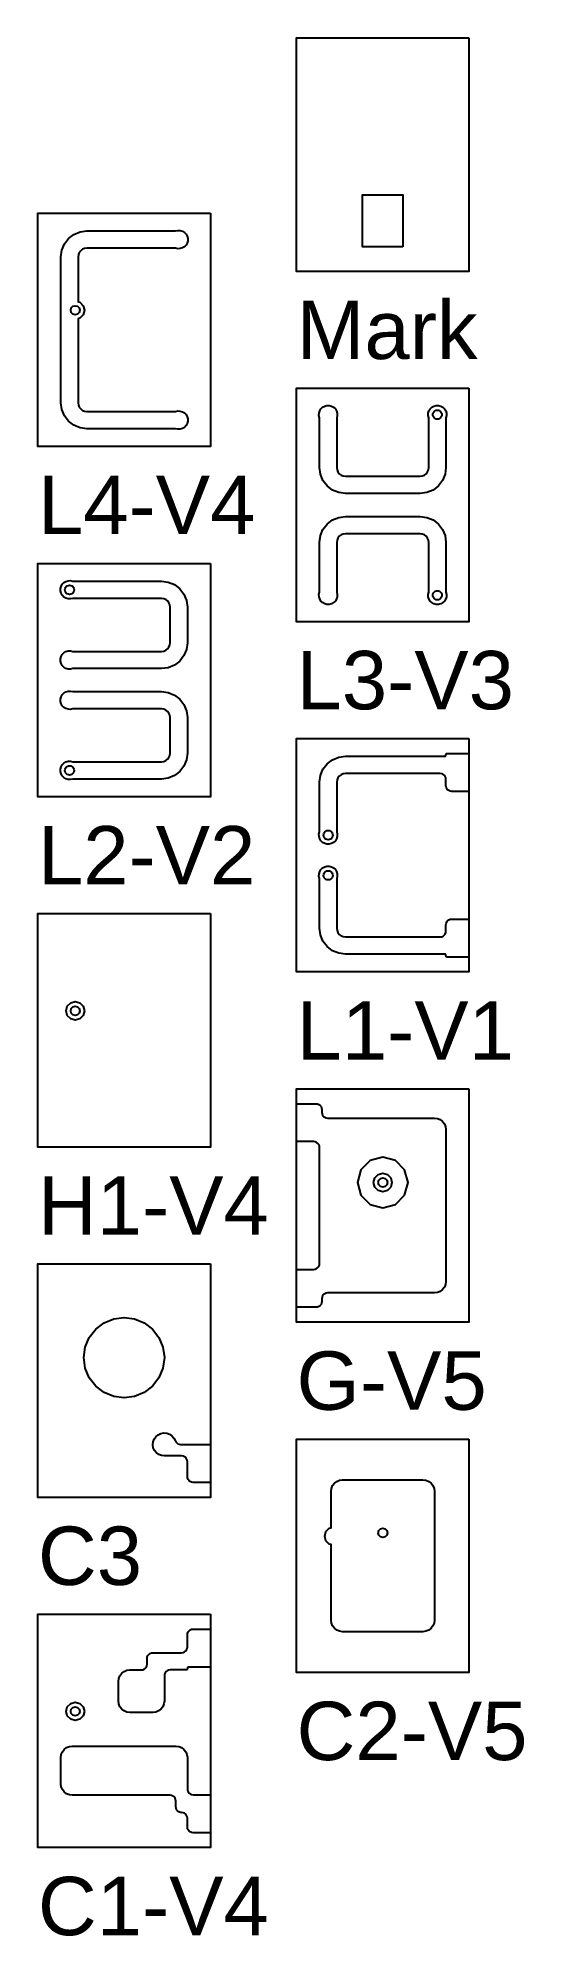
# Model space of a CAD drawing. Extents: x -0.8 to 3.5, y -1.8 to 14.7.
import ezdxf

# ---------------------------------------------------------------- set-up
doc = ezdxf.new("R2010")
doc.units = 0
doc.layers.get('0').update_dxf_attribs({"color": 255, "linetype": 'continuous'})
for name, color, linetype in [('C1', 151, 'continuous'), ('C2', 120, 'continuous'), ('C3', 131, 'continuous'), ('G', 75, 'continuous'), ('H1', 171, 'continuous'), ('L1', 121, 'continuous'), ('L2', 112, 'continuous'), ('L3', 150, 'continuous'), ('L4', 105, 'continuous'), ('Mark', 5, 'continuous'), ('Outline', 1, 'continuous'), ('V1', 190, 'continuous'), ('V2', 67, 'continuous'), ('V3', 243, 'continuous'), ('V4', 106, 'continuous'), ('V5', 246, 'continuous')]:
    doc.layers.add(name, color=color, linetype=linetype)
doc.styles.get("Standard").update_dxf_attribs({"font": 'ARIAL.TTF'})

msp = doc.modelspace()

# ---------------------------------------------------------------- linework, layer by layer
at = {"layer": 'C1'}
for points in [[(0.05, 0.16), (0.024118, 0.163407), (0, 0.173397), (-0.020711, 0.189289), (-0.036603, 0.21), (-0.046593, 0.234118), (-0.05, 0.26), (-0.05, 0.43), (-0.046593, 0.455882), (-0.036603, 0.48), (-0.020711, 0.500711), (0, 0.516603), (0.024118, 0.526593), (0.05, 0.53), (0.15, 0.53), (0.162941, 0.531704), (0.175, 0.536699), (0.185355, 0.544645), (0.193301, 0.555), (0.198296, 0.567059), (0.2, 0.58), (0.2, 0.63), (0.201704, 0.642941), (0.206699, 0.655), (0.214645, 0.665355), (0.225, 0.673301), (0.237059, 0.678296), (0.25, 0.68), (0.5, 0.68), (0.512941, 0.681704), (0.525, 0.686699), (0.535355, 0.694645), (0.543301, 0.705), (0.548296, 0.717059), (0.55, 0.73), (0.55, 0.835), (0.551704, 0.847941), (0.556699, 0.86), (0.564645, 0.870355), (0.575, 0.878301), (0.587059, 0.883296), (0.6, 0.885), (0.75, 0.885), (0.75, 0.555), (0.56, 0.555), (0.557412, 0.554659), (0.555, 0.55366), (0.552929, 0.552071), (0.55134, 0.55), (0.550341, 0.547588), (0.55, 0.545), (0.55, 0.54), (0.549659, 0.537412), (0.54866, 0.535), (0.547071, 0.532929), (0.545, 0.53134), (0.542588, 0.530341), (0.54, 0.53), (0.4, 0.53), (0.387059, 0.528296), (0.375, 0.523301), (0.364645, 0.515355), (0.356699, 0.505), (0.351704, 0.492941), (0.35, 0.48), (0.35, 0.26), (0.346593, 0.234118), (0.336603, 0.21), (0.320711, 0.189289), (0.3, 0.173397), (0.275882, 0.163407), (0.25, 0.16)], [(-0.345, 0.17), (-0.355718, 0.13), (-0.385, 0.100718), (-0.425, 0.09), (-0.465, 0.100718), (-0.494282, 0.13), (-0.505, 0.17), (-0.494282, 0.21), (-0.465, 0.239282), (-0.425, 0.25), (-0.385, 0.239282), (-0.355718, 0.21)], [(-0.55, -0.232), (-0.546593, -0.206118), (-0.536603, -0.182), (-0.520711, -0.161289), (-0.5, -0.145397), (-0.475882, -0.135407), (-0.45, -0.132), (0.45, -0.132), (0.475882, -0.135407), (0.5, -0.145397), (0.520711, -0.161289), (0.536603, -0.182), (0.546593, -0.206118), (0.55, -0.232), (0.55, -0.505), (0.551704, -0.517941), (0.556699, -0.53), (0.564645, -0.540355), (0.575, -0.548301), (0.587059, -0.553296), (0.6, -0.555), (0.75, -0.555), (0.75, -0.885), (0.6, -0.885), (0.587059, -0.883296), (0.575, -0.878301), (0.564645, -0.870355), (0.556699, -0.86), (0.551704, -0.847941), (0.55, -0.835), (0.55, -0.76), (0.548296, -0.747059), (0.543301, -0.735), (0.535355, -0.724645), (0.525, -0.716699), (0.512941, -0.711704), (0.5, -0.71), (0.487059, -0.708296), (0.475, -0.703301), (0.464645, -0.695355), (0.456699, -0.685), (0.451704, -0.672941), (0.45, -0.66), (0.45, -0.61), (0.448296, -0.597059), (0.443301, -0.585), (0.435355, -0.574645), (0.425, -0.566699), (0.412941, -0.561704), (0.4, -0.56), (-0.45, -0.56), (-0.475882, -0.556593), (-0.5, -0.546603), (-0.520711, -0.530711), (-0.536603, -0.51), (-0.546593, -0.485882), (-0.55, -0.46)]]:
    msp.add_lwpolyline(points, close=True, dxfattribs=at)
at = {"layer": 'C2'}
msp.add_lwpolyline([(2.6, 2.1825), (2.625882, 2.179093), (2.65, 2.169103), (2.670711, 2.153211), (2.686603, 2.1325), (2.696593, 2.108382), (2.7, 2.0825), (2.7, 0.9625), (2.696593, 0.936618), (2.686603, 0.9125), (2.670711, 0.891789), (2.65, 0.875897), (2.625882, 0.865907), (2.6, 0.8625), (1.9, 0.8625), (1.874118, 0.865907), (1.85, 0.875897), (1.829289, 0.891789), (1.813397, 0.9125), (1.803407, 0.936618), (1.8, 0.9625), (1.8, 1.619199), (1.785, 1.623218), (1.755718, 1.6525), (1.745, 1.6925), (1.755718, 1.7325), (1.785, 1.761782), (1.8, 1.765801), (1.8, 2.0825), (1.803407, 2.108382), (1.813397, 2.1325), (1.829289, 2.153211), (1.85, 2.169103), (1.874118, 2.179093), (1.9, 2.1825)], close=True, dxfattribs=at)
at = {"layer": 'C3'}
for points in [[(0.35, 3.245), (0.338074, 3.154413), (0.303109, 3.07), (0.247487, 2.997513), (0.175, 2.941891), (0.090587, 2.906926), (0, 2.895), (-0.090587, 2.906926), (-0.175, 2.941891), (-0.247487, 2.997513), (-0.303109, 3.07), (-0.338074, 3.154413), (-0.35, 3.245), (-0.338074, 3.335587), (-0.303109, 3.42), (-0.247487, 3.492487), (-0.175, 3.548109), (-0.090587, 3.583074), (0, 3.595), (0.090587, 3.583074), (0.175, 3.548109), (0.247487, 3.492487), (0.303109, 3.42), (0.338074, 3.335587)], [(0.6, 2.16), (0.587059, 2.161704), (0.575, 2.166699), (0.564645, 2.174645), (0.556699, 2.185), (0.551704, 2.197059), (0.55, 2.21), (0.55, 2.34), (0.548296, 2.352941), (0.543301, 2.365), (0.535355, 2.375355), (0.525, 2.383301), (0.512941, 2.388296), (0.5, 2.39), (0.35, 2.39), (0.324562, 2.39329), (0.300797, 2.402942), (0.28027, 2.418322), (0.26433, 2.438418), (0.254027, 2.461908), (0.250038, 2.487246), (0.252626, 2.512765), (0.26162, 2.536787), (0.276429, 2.55773), (0.296079, 2.574217), (0.319276, 2.585163), (0.344494, 2.589848), (0.370075, 2.587964), (0.394335, 2.579635), (0.415678, 2.565408), (0.4327, 2.54622), (0.444281, 2.523333), (0.449764, 2.512347), (0.45776, 2.503029), (0.467785, 2.49594), (0.479236, 2.491508), (0.491421, 2.49), (0.75, 2.49), (0.75, 2.16)]]:
    msp.add_lwpolyline(points, close=True, dxfattribs=at)
at = {"layer": 'G'}
for points in [[(1.65, 4.0125), (1.662941, 4.014204), (1.675, 4.019199), (1.685355, 4.027145), (1.693301, 4.0375), (1.698296, 4.049559), (1.7, 4.0625), (1.7, 5.0725), (1.698296, 5.085441), (1.693301, 5.0975), (1.685355, 5.107855), (1.675, 5.115801), (1.662941, 5.120796), (1.65, 5.1225), (1.5, 5.1225), (1.5, 5.4525), (1.67, 5.4525), (1.682941, 5.450796), (1.695, 5.445801), (1.705355, 5.437855), (1.713301, 5.4275), (1.718296, 5.415441), (1.72, 5.4025), (1.72, 5.3775), (1.721704, 5.364559), (1.726699, 5.3525), (1.734645, 5.342145), (1.745, 5.334199), (1.757059, 5.329204), (1.77, 5.3275), (2.7, 5.3275), (2.725882, 5.324093), (2.75, 5.314103), (2.770711, 5.298211), (2.786603, 5.2775), (2.796593, 5.253382), (2.8, 5.2275), (2.8, 3.9075), (2.796593, 3.881618), (2.786603, 3.8575), (2.770711, 3.836789), (2.75, 3.820897), (2.725882, 3.810907), (2.7, 3.8075), (1.77, 3.8075), (1.757059, 3.805796), (1.745, 3.800801), (1.734645, 3.792855), (1.726699, 3.7825), (1.721704, 3.770441), (1.72, 3.7575), (1.72, 3.7325), (1.718296, 3.719559), (1.713301, 3.7075), (1.705355, 3.697145), (1.695, 3.689199), (1.682941, 3.684204), (1.67, 3.6825), (1.5, 3.6825), (1.5, 4.0125)], [(2.440526, 4.6575), (2.47, 4.7675), (2.440526, 4.8775), (2.36, 4.958026), (2.25, 4.9875), (2.14, 4.958026), (2.059474, 4.8775), (2.03, 4.7675), (2.059474, 4.6575), (2.14, 4.576974), (2.25, 4.5475), (2.36, 4.576974)], [(2.33, 4.7675), (2.319282, 4.7275), (2.29, 4.698218), (2.25, 4.6875), (2.21, 4.698218), (2.180718, 4.7275), (2.17, 4.7675), (2.180718, 4.8075), (2.21, 4.836782), (2.25, 4.8475), (2.29, 4.836782), (2.319282, 4.8075)]]:
    msp.add_lwpolyline(points, close=True, dxfattribs=at)
at = {"layer": 'H1'}
msp.add_lwpolyline([(-0.345, 6.26), (-0.355718, 6.22), (-0.385, 6.190718), (-0.425, 6.18), (-0.465, 6.190718), (-0.494282, 6.22), (-0.505, 6.26), (-0.494282, 6.3), (-0.465, 6.329282), (-0.425, 6.34), (-0.385, 6.329282), (-0.355718, 6.3)], close=True, dxfattribs=at)
at = {"layer": 'L1'}
for points in [[(1.85, 7.815339), (1.854611, 7.795375), (1.854001, 7.774894), (1.848207, 7.75524), (1.837611, 7.737702), (1.822909, 7.723431), (1.805063, 7.713363), (1.785245, 7.708159), (1.764755, 7.708159), (1.744937, 7.713363), (1.727091, 7.723431), (1.712389, 7.737702), (1.701793, 7.75524), (1.695999, 7.774894), (1.695389, 7.795375), (1.7, 7.815339), (1.7, 8.2475), (1.707667, 8.305734), (1.730144, 8.36), (1.765901, 8.406599), (1.8125, 8.442356), (1.866766, 8.464833), (1.925, 8.4725), (2.79, 8.4725), (2.792588, 8.472841), (2.795, 8.47384), (2.797071, 8.475429), (2.79866, 8.4775), (2.799659, 8.479912), (2.8, 8.4825), (2.8, 8.4875), (2.800341, 8.490088), (2.80134, 8.4925), (2.802929, 8.494571), (2.805, 8.49616), (2.807412, 8.497159), (2.81, 8.4975), (3, 8.4975), (3, 8.1675), (2.85, 8.1675), (2.837059, 8.169204), (2.825, 8.174199), (2.814645, 8.182145), (2.806699, 8.1925), (2.801704, 8.204559), (2.8, 8.2175), (2.8, 8.2725), (2.798296, 8.285441), (2.793301, 8.2975), (2.785355, 8.307855), (2.775, 8.315801), (2.762941, 8.320796), (2.75, 8.3225), (1.925, 8.3225), (1.905589, 8.319944), (1.8875, 8.312452), (1.871967, 8.300533), (1.860048, 8.285), (1.852556, 8.266911), (1.85, 8.2475)], [(1.7, 7.409661), (1.695389, 7.429625), (1.695999, 7.450106), (1.701793, 7.46976), (1.712389, 7.487298), (1.727091, 7.501569), (1.744937, 7.511637), (1.764755, 7.516841), (1.785245, 7.516841), (1.805063, 7.511637), (1.822909, 7.501569), (1.837611, 7.487298), (1.848207, 7.46976), (1.854001, 7.450106), (1.854611, 7.429625), (1.85, 7.409661), (1.85, 6.9775), (1.852556, 6.958089), (1.860048, 6.94), (1.871967, 6.924467), (1.8875, 6.912548), (1.905589, 6.905056), (1.925, 6.9025), (2.75, 6.9025), (2.762941, 6.904204), (2.775, 6.909199), (2.785355, 6.917145), (2.793301, 6.9275), (2.798296, 6.939559), (2.8, 6.9525), (2.8, 7.0075), (2.801704, 7.020441), (2.806699, 7.0325), (2.814645, 7.042855), (2.825, 7.050801), (2.837059, 7.055796), (2.85, 7.0575), (3, 7.0575), (3, 6.7275), (2.81, 6.7275), (2.807412, 6.727841), (2.805, 6.72884), (2.802929, 6.730429), (2.80134, 6.7325), (2.800341, 6.734912), (2.8, 6.7375), (2.8, 6.7425), (2.799659, 6.745088), (2.79866, 6.7475), (2.797071, 6.749571), (2.795, 6.75116), (2.792588, 6.752159), (2.79, 6.7525), (1.925, 6.7525), (1.866766, 6.760167), (1.8125, 6.782644), (1.765901, 6.818401), (1.730144, 6.865), (1.707667, 6.919266), (1.7, 6.9775)]]:
    msp.add_lwpolyline(points, close=True, dxfattribs=at)
at = {"layer": 'L2'}
for points in [[(-0.447161, 9.235), (-0.467125, 9.230389), (-0.487606, 9.230999), (-0.50726, 9.236793), (-0.524798, 9.247389), (-0.539069, 9.262091), (-0.549137, 9.279937), (-0.554341, 9.299755), (-0.554341, 9.320245), (-0.549137, 9.340063), (-0.539069, 9.357909), (-0.524798, 9.372611), (-0.50726, 9.383207), (-0.487606, 9.389001), (-0.467125, 9.389611), (-0.447161, 9.385), (0.325, 9.385), (0.344411, 9.387556), (0.3625, 9.395048), (0.378033, 9.406967), (0.389952, 9.4225), (0.397444, 9.440589), (0.4, 9.46), (0.4, 9.77), (0.397444, 9.789411), (0.389952, 9.8075), (0.378033, 9.823033), (0.3625, 9.834952), (0.344411, 9.842444), (0.325, 9.845), (-0.447161, 9.845), (-0.467125, 9.840389), (-0.487606, 9.840999), (-0.50726, 9.846793), (-0.524798, 9.857389), (-0.539069, 9.872091), (-0.549137, 9.889937), (-0.554341, 9.909755), (-0.554341, 9.930245), (-0.549137, 9.950063), (-0.539069, 9.967909), (-0.524798, 9.982611), (-0.50726, 9.993207), (-0.487606, 9.999001), (-0.467125, 9.999611), (-0.447161, 9.995), (0.325, 9.995), (0.383234, 9.987333), (0.4375, 9.964856), (0.484099, 9.929099), (0.519856, 9.8825), (0.542333, 9.828234), (0.55, 9.77), (0.55, 9.46), (0.542333, 9.401766), (0.519856, 9.3475), (0.484099, 9.300901), (0.4375, 9.265144), (0.383234, 9.242667), (0.325, 9.235)], [(-0.447161, 8.885), (-0.467125, 8.880389), (-0.487606, 8.880999), (-0.50726, 8.886793), (-0.524798, 8.897389), (-0.539069, 8.912091), (-0.549137, 8.929937), (-0.554341, 8.949755), (-0.554341, 8.970245), (-0.549137, 8.990063), (-0.539069, 9.007909), (-0.524798, 9.022611), (-0.50726, 9.033207), (-0.487606, 9.039001), (-0.467125, 9.039611), (-0.447161, 9.035), (0.325, 9.035), (0.383234, 9.027333), (0.4375, 9.004856), (0.484099, 8.969099), (0.519856, 8.9225), (0.542333, 8.868234), (0.55, 8.81), (0.55, 8.5), (0.542333, 8.441766), (0.519856, 8.3875), (0.484099, 8.340901), (0.4375, 8.305144), (0.383234, 8.282667), (0.325, 8.275), (-0.447161, 8.275), (-0.467125, 8.270389), (-0.487606, 8.270999), (-0.50726, 8.276793), (-0.524798, 8.287389), (-0.539069, 8.302091), (-0.549137, 8.319937), (-0.554341, 8.339755), (-0.554341, 8.360245), (-0.549137, 8.380063), (-0.539069, 8.397909), (-0.524798, 8.412611), (-0.50726, 8.423207), (-0.487606, 8.429001), (-0.467125, 8.429611), (-0.447161, 8.425), (0.325, 8.425), (0.344411, 8.427556), (0.3625, 8.435048), (0.378033, 8.446967), (0.389952, 8.4625), (0.397444, 8.480589), (0.4, 8.5), (0.4, 8.81), (0.397444, 8.829411), (0.389952, 8.8475), (0.378033, 8.863033), (0.3625, 8.874952), (0.344411, 8.882444), (0.325, 8.885)]]:
    msp.add_lwpolyline(points, close=True, dxfattribs=at)
at = {"layer": 'L3'}
for points in [[(1.7, 11.414661), (1.695389, 11.434625), (1.695999, 11.455106), (1.701793, 11.47476), (1.712389, 11.492298), (1.727091, 11.506569), (1.744937, 11.516637), (1.764755, 11.521841), (1.785245, 11.521841), (1.805063, 11.516637), (1.822909, 11.506569), (1.837611, 11.492298), (1.848207, 11.47476), (1.854001, 11.455106), (1.854611, 11.434625), (1.85, 11.414661), (1.85, 10.9825), (1.852556, 10.963089), (1.860048, 10.945), (1.871967, 10.929467), (1.8875, 10.917548), (1.905589, 10.910056), (1.925, 10.9075), (2.575, 10.9075), (2.594411, 10.910056), (2.6125, 10.917548), (2.628033, 10.929467), (2.639952, 10.945), (2.647444, 10.963089), (2.65, 10.9825), (2.65, 11.414661), (2.645389, 11.434625), (2.645999, 11.455106), (2.651793, 11.47476), (2.662389, 11.492298), (2.677091, 11.506569), (2.694937, 11.516637), (2.714755, 11.521841), (2.735245, 11.521841), (2.755063, 11.516637), (2.772909, 11.506569), (2.787611, 11.492298), (2.798207, 11.47476), (2.804001, 11.455106), (2.804611, 11.434625), (2.8, 11.414661), (2.8, 10.9825), (2.792333, 10.924266), (2.769856, 10.87), (2.734099, 10.823401), (2.6875, 10.787644), (2.633234, 10.765167), (2.575, 10.7575), (1.925, 10.7575), (1.866766, 10.765167), (1.8125, 10.787644), (1.765901, 10.823401), (1.730144, 10.87), (1.707667, 10.924266), (1.7, 10.9825)], [(1.85, 9.900339), (1.854611, 9.880375), (1.854001, 9.859894), (1.848207, 9.84024), (1.837611, 9.822702), (1.822909, 9.808431), (1.805063, 9.798363), (1.785245, 9.793159), (1.764755, 9.793159), (1.744937, 9.798363), (1.727091, 9.808431), (1.712389, 9.822702), (1.701793, 9.84024), (1.695999, 9.859894), (1.695389, 9.880375), (1.7, 9.900339), (1.7, 10.3325), (1.707667, 10.390734), (1.730144, 10.445), (1.765901, 10.491599), (1.8125, 10.527356), (1.866766, 10.549833), (1.925, 10.5575), (2.575, 10.5575), (2.633234, 10.549833), (2.6875, 10.527356), (2.734099, 10.491599), (2.769856, 10.445), (2.792333, 10.390734), (2.8, 10.3325), (2.8, 9.900339), (2.804611, 9.880375), (2.804001, 9.859894), (2.798207, 9.84024), (2.787611, 9.822702), (2.772909, 9.808431), (2.755063, 9.798363), (2.735245, 9.793159), (2.714755, 9.793159), (2.694937, 9.798363), (2.677091, 9.808431), (2.662389, 9.822702), (2.651793, 9.84024), (2.645999, 9.859894), (2.645389, 9.880375), (2.65, 9.900339), (2.65, 10.3325), (2.647444, 10.351911), (2.639952, 10.37), (2.628033, 10.385533), (2.6125, 10.397452), (2.594411, 10.404944), (2.575, 10.4075), (1.925, 10.4075), (1.905589, 10.404944), (1.8875, 10.397452), (1.871967, 10.385533), (1.860048, 10.37), (1.852556, 10.351911), (1.85, 10.3325)]]:
    msp.add_lwpolyline(points, close=True, dxfattribs=at)
at = {"layer": 'L4'}
msp.add_lwpolyline([(0.447161, 11.47), (0.467125, 11.474611), (0.487606, 11.474001), (0.50726, 11.468207), (0.524798, 11.457611), (0.539069, 11.442909), (0.549137, 11.425063), (0.554341, 11.405245), (0.554341, 11.384755), (0.549137, 11.364937), (0.539069, 11.347091), (0.524798, 11.332389), (0.50726, 11.321793), (0.487606, 11.315999), (0.467125, 11.315389), (0.447161, 11.32), (-0.325, 11.32), (-0.383234, 11.327667), (-0.4375, 11.350144), (-0.484099, 11.385901), (-0.519856, 11.4325), (-0.542333, 11.486766), (-0.55, 11.545), (-0.55, 12.815), (-0.542333, 12.873234), (-0.519856, 12.9275), (-0.484099, 12.974099), (-0.4375, 13.009856), (-0.383234, 13.032333), (-0.325, 13.04), (0.447161, 13.04), (0.467125, 13.044611), (0.487606, 13.044001), (0.50726, 13.038207), (0.524798, 13.027611), (0.539069, 13.012909), (0.549137, 12.995063), (0.554341, 12.975245), (0.554341, 12.954755), (0.549137, 12.934937), (0.539069, 12.917091), (0.524798, 12.902389), (0.50726, 12.891793), (0.487606, 12.885999), (0.467125, 12.885389), (0.447161, 12.89), (-0.325, 12.89), (-0.344411, 12.887444), (-0.3625, 12.879952), (-0.378033, 12.868033), (-0.389952, 12.8525), (-0.397444, 12.834411), (-0.4, 12.815), (-0.4, 12.423301), (-0.385, 12.419282), (-0.355718, 12.39), (-0.345, 12.35), (-0.355718, 12.31), (-0.385, 12.280718), (-0.4, 12.276699), (-0.4, 11.545), (-0.397444, 11.525589), (-0.389952, 11.5075), (-0.378033, 11.491967), (-0.3625, 11.480048), (-0.344411, 11.472556), (-0.325, 11.47)], close=True, dxfattribs=at)
at = {"layer": 'Mark'}
msp.add_lwpolyline([(2.425, 12.9025), (2.075, 12.9025), (2.075, 13.3525), (2.425, 13.3525)], close=True, dxfattribs=at)
at = {"layer": 'Outline'}
for points in [[(3, 14.7175), (3, 12.6875), (1.5, 12.6875), (1.5, 14.7175)], [(0.75, 13.195), (0.75, 11.165), (-0.75, 11.165), (-0.75, 13.195)], [(3, 11.6725), (3, 9.6425), (1.5, 9.6425), (1.5, 11.6725)], [(0.75, 10.15), (0.75, 8.12), (-0.75, 8.12), (-0.75, 10.15)], [(3, 8.6275), (3, 6.5975), (1.5, 6.5975), (1.5, 8.6275)], [(0.75, 7.105), (0.75, 5.075), (-0.75, 5.075), (-0.75, 7.105)], [(3, 5.5825), (3, 3.5525), (1.5, 3.5525), (1.5, 5.5825)], [(0.75, 4.06), (0.75, 2.03), (-0.75, 2.03), (-0.75, 4.06)], [(3, 2.5375), (3, 0.5075), (1.5, 0.5075), (1.5, 2.5375)], [(0.75, 1.015), (0.75, -1.015), (-0.75, -1.015), (-0.75, 1.015)]]:
    msp.add_lwpolyline(points, close=True, dxfattribs=at)
at = {"layer": 'V1'}
for points in [[(1.735, 7.7875), (1.736363, 7.797853), (1.740359, 7.8075), (1.746716, 7.815784), (1.755, 7.822141), (1.764647, 7.826137), (1.775, 7.8275), (1.785353, 7.826137), (1.795, 7.822141), (1.803284, 7.815784), (1.809641, 7.8075), (1.813637, 7.797853), (1.815, 7.7875), (1.813637, 7.777147), (1.809641, 7.7675), (1.803284, 7.759216), (1.795, 7.752859), (1.785353, 7.748863), (1.775, 7.7475), (1.764647, 7.748863), (1.755, 7.752859), (1.746716, 7.759216), (1.740359, 7.7675), (1.736363, 7.777147)], [(1.735, 7.4375), (1.736363, 7.447853), (1.740359, 7.4575), (1.746716, 7.465784), (1.755, 7.472141), (1.764647, 7.476137), (1.775, 7.4775), (1.785353, 7.476137), (1.795, 7.472141), (1.803284, 7.465784), (1.809641, 7.4575), (1.813637, 7.447853), (1.815, 7.4375), (1.813637, 7.427147), (1.809641, 7.4175), (1.803284, 7.409216), (1.795, 7.402859), (1.785353, 7.398863), (1.775, 7.3975), (1.764647, 7.398863), (1.755, 7.402859), (1.746716, 7.409216), (1.740359, 7.4175), (1.736363, 7.427147)]]:
    msp.add_lwpolyline(points, close=True, dxfattribs=at)
at = {"layer": 'V2'}
for points in [[(-0.515, 9.92), (-0.513637, 9.930353), (-0.509641, 9.94), (-0.503284, 9.948284), (-0.495, 9.954641), (-0.485353, 9.958637), (-0.475, 9.96), (-0.464647, 9.958637), (-0.455, 9.954641), (-0.446716, 9.948284), (-0.440359, 9.94), (-0.436363, 9.930353), (-0.435, 9.92), (-0.436363, 9.909647), (-0.440359, 9.9), (-0.446716, 9.891716), (-0.455, 9.885359), (-0.464647, 9.881363), (-0.475, 9.88), (-0.485353, 9.881363), (-0.495, 9.885359), (-0.503284, 9.891716), (-0.509641, 9.9), (-0.513637, 9.909647)], [(-0.515, 8.35), (-0.513637, 8.360353), (-0.509641, 8.37), (-0.503284, 8.378284), (-0.495, 8.384641), (-0.485353, 8.388637), (-0.475, 8.39), (-0.464647, 8.388637), (-0.455, 8.384641), (-0.446716, 8.378284), (-0.440359, 8.37), (-0.436363, 8.360353), (-0.435, 8.35), (-0.436363, 8.339647), (-0.440359, 8.33), (-0.446716, 8.321716), (-0.455, 8.315359), (-0.464647, 8.311363), (-0.475, 8.31), (-0.485353, 8.311363), (-0.495, 8.315359), (-0.503284, 8.321716), (-0.509641, 8.33), (-0.513637, 8.339647)]]:
    msp.add_lwpolyline(points, close=True, dxfattribs=at)
at = {"layer": 'V3'}
for points in [[(2.685, 11.4425), (2.686363, 11.452853), (2.690359, 11.4625), (2.696716, 11.470784), (2.705, 11.477141), (2.714647, 11.481137), (2.725, 11.4825), (2.735353, 11.481137), (2.745, 11.477141), (2.753284, 11.470784), (2.759641, 11.4625), (2.763637, 11.452853), (2.765, 11.4425), (2.763637, 11.432147), (2.759641, 11.4225), (2.753284, 11.414216), (2.745, 11.407859), (2.735353, 11.403863), (2.725, 11.4025), (2.714647, 11.403863), (2.705, 11.407859), (2.696716, 11.414216), (2.690359, 11.4225), (2.686363, 11.432147)], [(2.685, 9.8725), (2.686363, 9.882853), (2.690359, 9.8925), (2.696716, 9.900784), (2.705, 9.907141), (2.714647, 9.911137), (2.725, 9.9125), (2.735353, 9.911137), (2.745, 9.907141), (2.753284, 9.900784), (2.759641, 9.8925), (2.763637, 9.882853), (2.765, 9.8725), (2.763637, 9.862147), (2.759641, 9.8525), (2.753284, 9.844216), (2.745, 9.837859), (2.735353, 9.833863), (2.725, 9.8325), (2.714647, 9.833863), (2.705, 9.837859), (2.696716, 9.844216), (2.690359, 9.8525), (2.686363, 9.862147)]]:
    msp.add_lwpolyline(points, close=True, dxfattribs=at)
at = {"layer": 'V4'}
for points in [[(-0.465, 12.35), (-0.459641, 12.37), (-0.445, 12.384641), (-0.425, 12.39), (-0.405, 12.384641), (-0.390359, 12.37), (-0.385, 12.35), (-0.390359, 12.33), (-0.405, 12.315359), (-0.425, 12.31), (-0.445, 12.315359), (-0.459641, 12.33)], [(-0.465, 6.26), (-0.459641, 6.28), (-0.445, 6.294641), (-0.425, 6.3), (-0.405, 6.294641), (-0.390359, 6.28), (-0.385, 6.26), (-0.390359, 6.24), (-0.405, 6.225359), (-0.425, 6.22), (-0.445, 6.225359), (-0.459641, 6.24)], [(-0.465, 0.17), (-0.459641, 0.19), (-0.445, 0.204641), (-0.425, 0.21), (-0.405, 0.204641), (-0.390359, 0.19), (-0.385, 0.17), (-0.390359, 0.15), (-0.405, 0.135359), (-0.425, 0.13), (-0.445, 0.135359), (-0.459641, 0.15)]]:
    msp.add_lwpolyline(points, close=True, dxfattribs=at)
at = {"layer": 'V5'}
for points in [[(2.21, 4.7675), (2.215359, 4.7875), (2.23, 4.802141), (2.25, 4.8075), (2.27, 4.802141), (2.284641, 4.7875), (2.29, 4.7675), (2.284641, 4.7475), (2.27, 4.732859), (2.25, 4.7275), (2.23, 4.732859), (2.215359, 4.7475)], [(2.21, 1.7225), (2.215359, 1.7425), (2.23, 1.757141), (2.25, 1.7625), (2.27, 1.757141), (2.284641, 1.7425), (2.29, 1.7225), (2.284641, 1.7025), (2.27, 1.687859), (2.25, 1.6825), (2.23, 1.687859), (2.215359, 1.7025)]]:
    msp.add_lwpolyline(points, close=True, dxfattribs=at)

# ---------------------------------------------------------------- texts
for s, p in [('Mark', (1.5, 11.92625)), ('L4-V4', (-0.75, 10.40375)), ('L3-V3', (1.5, 8.88125)), ('L2-V2', (-0.75, 7.35875)), ('L1-V1', (1.5, 5.83625)), ('H1-V4', (-0.75, 4.31375)), ('G-V5', (1.5, 2.79125)), ('C3', (-0.75, 1.26875)), ('C2-V5', (1.5, -0.25375)), ('C1-V4', (-0.75, -1.77625))]:
    msp.add_text(s, height=0.5075).set_placement(p)

doc.saveas('drawing.dxf')
